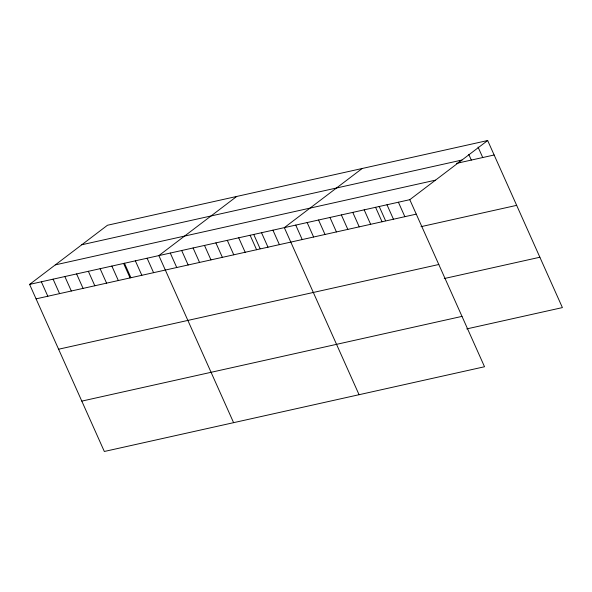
<?xml version="1.0" encoding="UTF-8"?>
<svg xmlns="http://www.w3.org/2000/svg" width="592" height="592" viewBox="0 0 592 592"><rect width="100%" height="100%" fill="white"/><g stroke="black" fill="none" stroke-linecap="round" stroke-linejoin="round"><path stroke-width="0.89" d="M487.667 140.526L409.797 199.682L484.53 366.751L104.333 451.474L29.6 284.404L107.47 225.249L487.667 140.526L562.4 307.596L466.762 328.908M236.733 196.448L158.871 255.596L233.603 422.666M362.2 168.483L284.33 227.639L359.07 394.709M81.77 244.77L461.967 160.047M456.41 163.399L494.135 154.993M55.293 264.883L435.497 180.16M29.6 284.404L409.797 199.682M36.068 298.864L416.265 214.141M421.03 226.662L516.661 205.35M58.593 349.228L438.798 264.498M444.237 278.551L539.874 257.239M81.807 401.11L462.004 316.387M478.055 147.09L482.732 157.531M468.805 154.445L471.321 160.069M459.2 161.009L459.917 162.615M398.394 202.22L404.861 216.679M386.99 204.765L393.458 219.225M379.183 206.453L385.562 220.72M375.58 207.304L382.047 221.763M364.176 209.849L370.644 224.309M352.773 212.387L359.24 226.847M341.362 214.926L347.83 229.393M329.959 217.471L336.426 231.931M318.548 220.009L325.023 234.476M307.144 222.555L313.612 237.015M295.741 225.093L302.209 239.56M272.927 230.177L279.394 244.644M261.523 232.723L267.991 247.182M253.716 234.41L260.103 248.677M250.113 235.261L256.588 249.728M238.709 237.806L245.177 252.266M227.306 240.345L233.773 254.804M215.895 242.89L222.37 257.35M204.492 245.428L210.959 259.888M193.088 247.974L199.556 262.434M181.677 250.512L188.145 264.972M170.274 253.058L176.742 267.517M147.119 258.216L153.587 272.675M135.361 260.835L141.836 275.295M124.446 263.211L130.832 277.485M123.61 263.455L130.085 277.914M111.858 266.074L118.333 280.534M100.107 268.687L106.582 283.154M88.356 271.306L94.824 285.773M76.605 273.926L83.072 288.385M64.854 276.545L71.321 291.005M53.102 279.165L59.57 293.625M41.351 281.785L47.819 296.244"/></g></svg>
